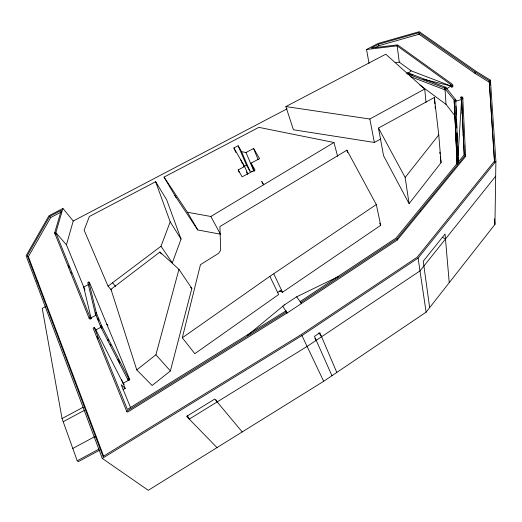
<?xml version="1.0" encoding="UTF-8"?>
<svg xmlns="http://www.w3.org/2000/svg" width="522" height="522" viewBox="0 0 522 522"><rect width="100%" height="100%" fill="white"/><g stroke="black" fill="none" stroke-linecap="round" stroke-linejoin="round"><path stroke-width="0.78" d="M489.225 80.708L494.549 162.375L489.225 80.708L475.092 71.958L418.898 32.71L378.535 44.239L371.299 48.024L397.594 44.885L451.752 83.833L452.809 85.171L452.894 86.659L451.843 87.213L450.871 85.98L411.088 70.803L399.291 62.17L395.252 62.633M490.419 85.06L490.439 80.186L475.914 71.214L419.251 31.685L378.117 43.437L366.548 49.492L369.021 63.319M84.949 290.043L66.444 244.811L73.23 221.002L62.914 208.435L48.957 215.743L26.1 255.721L102.279 458.414L148.274 490.315L323.686 381.301L426.109 312.149L494.941 224.408L495.9 161.259L490.439 80.186M458.048 155.784L461.598 99.526L461.539 98.051L460.861 97.196L461.918 96.635L462.766 97.699L465.617 156.385L397.301 240.009L288.96 311.804L127.609 412.099L126.676 411.284L93.086 328.123L94.214 327.522L95.18 328.495L123.088 383.239L124.256 384.336M457.761 162.962L458.146 156.854L455.693 99.722L445.592 87.181L407.153 72.545M376.303 204.539L269.854 276.347L278.657 294.525L194.817 353.694L182.308 337.793L200.468 264.654L218.705 253.242L220.669 250.175L219.919 226.561L346.915 150.173L376.303 204.539L380.727 225.315L282.493 292.261L279.564 290.924M170.381 370.946L191.848 288.405L178.961 269.339L159.921 252.048L110.971 289.325L136.764 369.915L152.124 385.49L170.381 370.946L155.915 354.771L178.961 269.339M464.188 155.145L461.598 99.526L455.765 101.19L455.96 100.511L454.447 100.942L454.257 101.62L457.089 163.993M88.283 284.627L83.722 287.041L91.18 318.635L90.058 319.229L89.092 318.237L54.64 232.956L61.289 210.333L49.701 216.395L27.32 255.571L103.023 456.482L301.253 334.55L417.143 257.261L494.569 160.985M91.18 318.635L90.215 317.637L55.815 232.675L62.914 208.435M155.641 181.715L166.681 199.815L181.056 239.122L172.319 262.873L161.004 246.253L170.192 221.87L155.641 181.715L89.379 216.486L84.127 230.189L108.041 286.167L111.225 289.86M103.754 456.443L28.384 256.654L50.686 217.55L61.57 211.854M409.085 203.671L441.044 162.694L438.761 134.904L434.369 97.483L378.502 128.073L383.52 155.641L409.085 203.671L405.15 177.46L378.502 128.073M405.15 177.46L438.761 134.904M495.672 176.188L420.001 270.905L307.106 346.432L189.271 419.107L187.359 415.558M102.279 458.414L301.938 335.568L418.102 258.083L495.9 161.259M461.539 98.051L464.26 154.727L396.146 237.993L300.307 301.468L301.364 303.589L300.887 302.506L397.072 238.782L465.565 154.995L465.617 156.385M407.865 73.53L411.088 70.803M247.284 335.574L284.418 304.907M136.764 369.915L155.915 354.771M108.041 286.167L161.004 246.253M182.308 337.793L269.854 276.347M445.592 87.181L444.398 87.99L406.964 73.693M446.166 87.618L444.966 88.427L446.023 104.354L455.014 115.936L455.438 125.704M446.258 89.099L450.871 85.98L450.786 84.492L397.125 45.845L366.548 49.492M284.203 305.044L296.64 296.809L338.178 276.647M285.958 310.897L287.041 312.998L285.958 310.897L127.381 409.424L94.214 327.522M126.676 411.284L286.526 311.941M333.969 142.493L258.847 127.355L164.038 177.108L187.437 212.258L210.836 216.486L333.969 142.493L337.617 156.359M277.632 292.411L281.488 290.134M426.03 102.456L424.706 89.027L385.758 54.197L285.86 106.579L293.41 129.769L374.365 142.441L380.779 138.917M285.86 106.579L369.824 119.016L424.706 89.027M45.76 306.499L42.217 308.378L62.059 418.553L77.23 460.789L99.095 449.005M99.545 450.205L78.45 461.578L77.23 460.789M72.799 448.45L95.05 436.47M128.216 380.375L129.789 379.644L89.999 283.72L88.844 282.01L87.774 282.572L95.435 314.003L100.811 326.994L128.216 380.375L128.653 380.257L127.91 378.815M123.088 383.239L129.789 379.644M62.059 418.553L83.194 407.219M63.195 421.711L84.368 410.357M123.061 389.601L125.215 388.446L121.541 379.461M95.18 313.252L96.302 312.652L88.844 282.01M95.435 314.003L96.563 313.402L96.302 312.652M89.092 318.237L90.215 317.637M90.893 317.918L96.394 315.001M100.368 326.041L101.503 325.441L96.563 313.402M100.811 326.994L101.947 326.394L101.503 325.441M95.78 329.969L101.32 327.026L102.058 328.462M451.843 87.213L451.758 85.725L452.809 85.171M243.761 166.609L246.482 165.18L238.123 145.729L233.895 147.948L235.859 152.424M239.154 172.09L238.176 169.904L244.609 166.518L233.895 147.948M254.423 171.236L251.023 163.138L259.597 158.623L253.601 148.496L246.012 152.489L241.582 151.687L238.123 145.729M73.23 221.002L287.1 108.817M375.168 47.639L378.776 45.747L419.055 34.25L475.118 73.478L489.225 82.215M411.303 74.659L412.895 74.933L406.958 73.485M174.877 195.502L197.779 229.961L220.454 234.195L210.836 216.486M246.482 165.18L249.868 171.027L252.726 171.562M423.681 79.279L450.871 85.98M410.657 76.688L445.064 89.908L444.398 87.99L454.179 100.152L457.285 163.477M442.702 237.373L445.481 239.017M419.89 85.079L446.023 104.354M95.624 436.849L96.648 437.606M190.66 287.315L191.848 288.405M125.215 388.446L121.208 384.714L130.696 407.989M36.958 281.143L38.015 282.187M27.32 255.571L28.384 256.654M216.995 447.608L186.615 416.38L214.751 399.043L242.215 431.929M106.782 324.182L107.904 325.363M70.463 272.119L71.442 273.189M54.64 232.956L55.632 234.084M55.815 232.675L66.444 244.811M49.701 216.395L50.686 217.55M112.511 282.793L115.662 286.513M450.786 84.492L451.758 85.725M461.598 99.526L460.919 98.671L460.861 97.196M296.64 296.809L300.783 302.551M318.798 332.853L321.591 336.742M314.838 338.38L316.221 340.331M159.921 252.048L161.265 253.999M282.598 306.036L286.467 311.96M170.192 221.87L181.056 239.122M164.038 177.108L176.116 197.603M187.437 212.258L197.779 229.961M251.023 163.138L255.03 170.009L242.117 176.821L238.176 169.904M215.958 399.793L217.152 401.914M300.307 301.468L300.887 302.506M379.572 223.162L380.727 225.315M101.947 326.394L129.358 379.768M107.597 339.254L108.341 340.69M110.188 344.285L110.925 345.727M117.939 359.397L119.786 362.992M301.938 335.568L323.686 381.301M273.854 273.991L282.493 292.261M331.946 375.723L314.472 336.383L319.895 332.755L336.807 372.44M242.632 163.099L244.257 166.818M246.521 172.032L247.493 174.263M240.675 159.699L242.299 163.432M244.609 166.518L247.826 173.93M241.582 151.687L249.868 171.027M246.012 152.489L253.842 171.092M97.621 318.009L98.547 320.26M253.601 148.496L258.149 159.732M68.402 265.665L69.315 267.923M97.105 336.644L98.019 338.908M346.915 150.173L347.489 152.535M369.824 119.016L374.365 142.441M397.072 238.782L397.301 240.009M378.535 44.239L378.776 45.747M418.102 258.083L426.109 312.149M429.652 307.628L423.251 261.228L445.051 234L449.233 282.67M397.125 45.845L399.291 62.17M420.347 210.314L420.51 211.599M439.818 152.196L440.007 153.814M440.294 156.235L441.044 162.694M418.898 32.71L419.055 34.25M434.369 97.483L434.911 103.904M435.113 106.305L435.315 108.713M458.251 162.016L458.048 158.936L458.251 162.081M494.575 218.744L494.941 224.408M454.93 114.344L454.179 100.152L455.693 99.722L455.765 101.19M462.616 122.787L462.694 124.399M463.158 134.095L463.236 135.713M463.66 144.601L463.777 147.028M458.146 156.854L458.394 162.538M455.51 127.335L457.096 163.973M462.127 112.302L462.192 113.894M462.766 97.699L462.825 99.173M455.954 106.077L456.274 114.22M456.496 119.923L456.809 128.073M456.998 132.96L457.318 141.103M457.533 146.806L457.853 154.949M475.092 71.958L475.118 73.478M261.796 181.571L263.636 184.755L261.796 181.571"/></g></svg>
